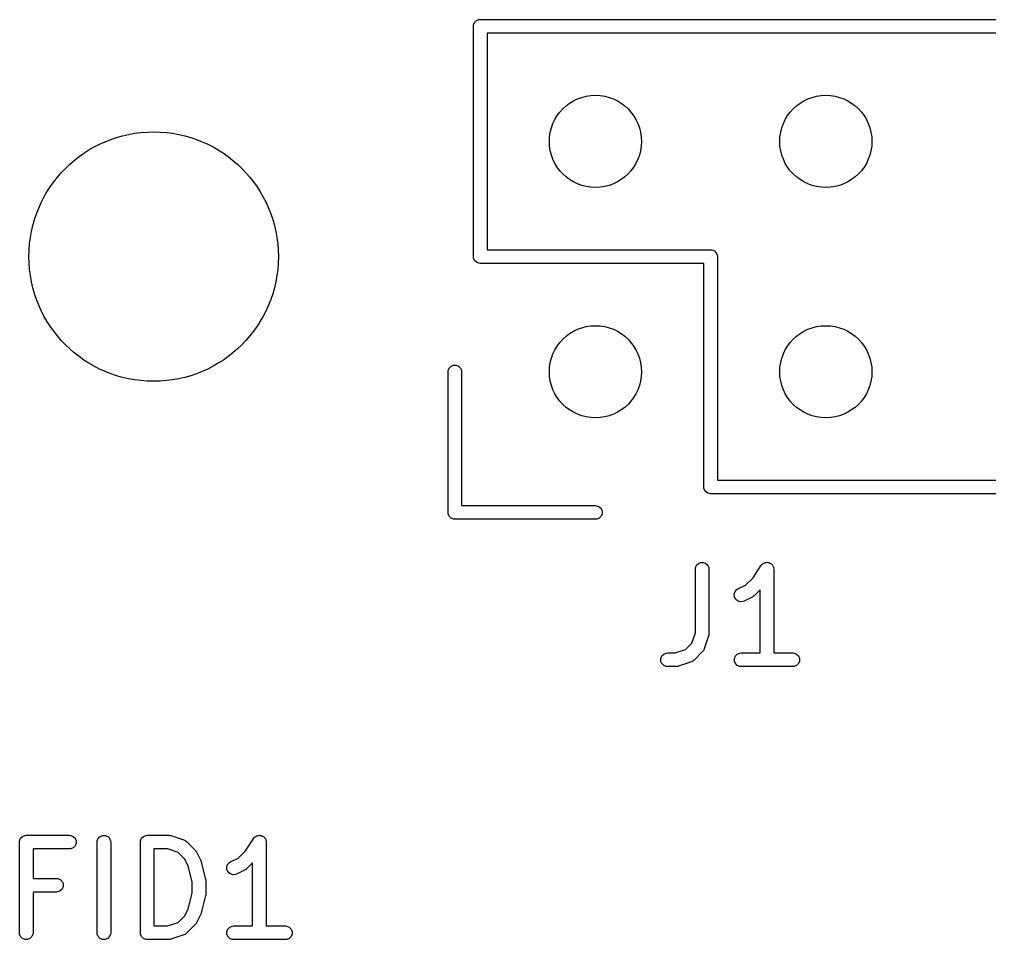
# Model space of a CAD drawing. Header units: inches. Extents: x 1.99 to 4.41, y -4.34 to -2.1.
# Drawn here: x 1.989 to 2.4101, y -2.5012 to -2.1018 of the extents above; entities that cross this region are included whole.
import ezdxf

# ---------------------------------------------------------------- set-up
doc = ezdxf.new("R2010")
doc.units = ezdxf.units.IN
doc.header["$MEASUREMENT"] = 0
doc.layers.add('BLACK', color=250, linetype='CONTINUOUS')

msp = doc.modelspace()

# ---------------------------------------------------------------- linework, layer by layer
at = {"layer": 'BLACK', "linetype": 'CONTINUOUS'}
for p, q in [((2.18602, -2.10472), (2.18608, -2.10415)), ((2.18602, -2.20472), (2.18602, -2.10472)), ((2.18608, -2.10415), (2.18652, -2.10308)), ((2.18652, -2.10308), (2.18734, -2.10227)), ((2.18734, -2.10227), (2.1884, -2.10183)), ((2.1884, -2.10183), (2.18898, -2.10177)), ((2.18898, -2.10177), (4.18898, -2.10177)), ((2.19193, -2.10768), (2.19193, -2.20177)), ((4.18602, -2.10768), (2.19193, -2.10768)), ((2.19193, -2.20177), (2.28898, -2.20177)), ((2.28898, -2.20177), (2.28955, -2.20183)), ((2.28955, -2.20183), (2.29062, -2.20227)), ((2.18608, -2.2053), (2.18602, -2.20472)), ((2.18652, -2.20636), (2.18608, -2.2053)), ((2.18734, -2.20718), (2.18652, -2.20636)), ((2.29062, -2.20227), (2.29143, -2.20308)), ((2.29143, -2.20308), (2.29187, -2.20415)), ((2.29187, -2.20415), (2.29193, -2.20472)), ((2.29193, -2.20472), (2.29193, -2.30177)), ((2.1884, -2.20762), (2.18734, -2.20718)), ((2.18898, -2.20768), (2.1884, -2.20762)), ((2.28602, -2.20768), (2.18898, -2.20768)), ((2.28602, -2.30472), (2.28602, -2.20768)), ((2.1755, -2.25308), (2.17631, -2.25227)), ((2.17631, -2.25227), (2.17738, -2.25183)), ((2.17738, -2.25183), (2.17853, -2.25183)), ((2.17853, -2.25183), (2.17959, -2.25227)), ((2.17959, -2.25227), (2.18041, -2.25308)), ((2.175, -2.25472), (2.17506, -2.25415)), ((2.175, -2.31575), (2.175, -2.25472)), ((2.17506, -2.25415), (2.1755, -2.25308)), ((2.18041, -2.25308), (2.18085, -2.25415)), ((2.18085, -2.25415), (2.18091, -2.25472)), ((2.18091, -2.25472), (2.18091, -2.3128)), ((2.29193, -2.30177), (4.18602, -2.30177)), ((2.28608, -2.3053), (2.28602, -2.30472)), ((2.28652, -2.30636), (2.28608, -2.3053)), ((2.28734, -2.30718), (2.28652, -2.30636)), ((2.2884, -2.30762), (2.28734, -2.30718)), ((2.28898, -2.30768), (2.2884, -2.30762)), ((4.18898, -2.30768), (2.28898, -2.30768)), ((2.17506, -2.31632), (2.175, -2.31575)), ((2.18091, -2.3128), (2.23898, -2.3128)), ((2.23898, -2.3128), (2.23955, -2.31285)), ((2.23955, -2.31285), (2.24062, -2.31329)), ((2.24062, -2.31329), (2.24143, -2.31411)), ((2.24143, -2.31411), (2.24187, -2.31517)), ((2.24187, -2.31517), (2.24187, -2.31632)), ((2.1755, -2.31739), (2.17506, -2.31632)), ((2.17631, -2.3182), (2.1755, -2.31739)), ((2.17738, -2.31864), (2.17631, -2.3182)), ((2.17795, -2.3187), (2.17738, -2.31864)), ((2.23898, -2.3187), (2.17795, -2.3187)), ((2.23955, -2.31864), (2.23898, -2.3187)), ((2.24062, -2.3182), (2.23955, -2.31864)), ((2.24143, -2.31739), (2.24062, -2.3182)), ((2.24187, -2.31632), (2.24143, -2.31739)), ((2.28235, -2.34035), (2.28241, -2.33977)), ((2.28235, -2.36799), (2.28235, -2.34035)), ((2.28241, -2.33977), (2.28285, -2.33871)), ((2.28285, -2.33871), (2.28366, -2.33789)), ((2.28366, -2.33789), (2.28473, -2.33745)), ((2.28473, -2.33745), (2.28588, -2.33745)), ((2.28588, -2.33745), (2.28694, -2.33789)), ((2.28694, -2.33789), (2.28776, -2.33871)), ((2.28776, -2.33871), (2.2882, -2.33977)), ((2.2882, -2.33977), (2.28825, -2.34035)), ((2.28825, -2.34035), (2.28825, -2.36847)), ((2.30738, -2.34409), (2.31097, -2.33871)), ((2.31097, -2.3387), (2.31133, -2.33826)), ((2.31097, -2.33871), (2.31097, -2.3387)), ((2.31097, -2.33871), (2.31097, -2.33871)), ((2.31097, -2.33871), (2.31097, -2.33871)), ((2.31133, -2.33826), (2.31158, -2.3381)), ((2.31158, -2.3381), (2.31178, -2.33789)), ((2.31178, -2.33789), (2.31205, -2.33778)), ((2.31205, -2.33778), (2.31229, -2.33762)), ((2.31229, -2.33762), (2.31258, -2.33756)), ((2.31258, -2.33756), (2.31285, -2.33745)), ((2.31285, -2.33745), (2.31314, -2.33745)), ((2.31314, -2.33745), (2.31342, -2.33739)), ((2.31342, -2.33739), (2.31371, -2.33745)), ((2.31371, -2.33745), (2.314, -2.33745)), ((2.314, -2.33745), (2.31427, -2.33756)), ((2.31427, -2.33756), (2.31455, -2.33762)), ((2.31455, -2.33762), (2.31479, -2.33778)), ((2.31479, -2.33778), (2.31506, -2.33789)), ((2.31506, -2.33789), (2.31527, -2.3381)), ((2.31527, -2.3381), (2.31551, -2.33826)), ((2.31551, -2.33826), (2.31567, -2.3385)), ((2.31567, -2.3385), (2.31588, -2.33871)), ((2.31588, -2.33871), (2.31599, -2.33897)), ((2.31599, -2.33897), (2.31615, -2.33921)), ((2.31615, -2.33921), (2.31621, -2.3395)), ((2.31621, -2.3395), (2.31632, -2.33977)), ((2.31632, -2.33977), (2.31638, -2.34034)), ((2.31638, -2.34034), (2.31638, -2.34034)), ((2.31638, -2.34034), (2.31638, -2.34035)), ((2.31638, -2.34035), (2.31638, -2.34035)), ((2.31638, -2.34035), (2.31638, -2.37676)), ((2.30418, -2.34729), (2.30738, -2.34409)), ((2.29961, -2.35013), (2.30036, -2.34926)), ((2.30036, -2.34926), (2.30085, -2.34895)), ((2.30085, -2.34895), (2.30418, -2.34729)), ((2.31047, -2.34935), (2.30801, -2.35181)), ((2.31047, -2.37676), (2.31047, -2.34935)), ((2.29925, -2.35123), (2.29961, -2.35013)), ((2.29933, -2.35238), (2.29925, -2.35123)), ((2.29984, -2.35341), (2.29933, -2.35238)), ((2.30071, -2.35416), (2.29984, -2.35341)), ((2.30724, -2.35236), (2.3035, -2.35424)), ((2.30749, -2.35221), (2.30724, -2.35236)), ((2.30756, -2.35218), (2.30749, -2.35221)), ((2.30765, -2.35211), (2.30756, -2.35218)), ((2.30773, -2.35205), (2.30765, -2.35211)), ((2.30779, -2.35199), (2.30773, -2.35205)), ((2.30801, -2.35181), (2.30779, -2.35199)), ((2.30181, -2.35453), (2.30071, -2.35416)), ((2.30295, -2.35444), (2.30181, -2.35453)), ((2.3035, -2.35424), (2.30295, -2.35444)), ((2.28085, -2.3725), (2.28235, -2.36799)), ((2.2881, -2.3694), (2.28623, -2.37503)), ((2.28817, -2.36912), (2.2881, -2.3694)), ((2.2882, -2.36904), (2.28817, -2.36912)), ((2.28821, -2.36894), (2.2882, -2.36904)), ((2.28823, -2.36884), (2.28821, -2.36894)), ((2.28825, -2.36847), (2.28823, -2.36876)), ((2.28823, -2.36876), (2.28823, -2.36884)), ((2.27808, -2.37526), (2.28085, -2.3725)), ((2.26741, -2.37914), (2.26785, -2.37808)), ((2.26785, -2.37808), (2.26866, -2.37726)), ((2.26866, -2.37726), (2.26973, -2.37682)), ((2.26973, -2.37682), (2.2703, -2.37676)), ((2.2703, -2.37676), (2.27357, -2.37676)), ((2.27357, -2.37676), (2.27808, -2.37526)), ((2.28551, -2.37618), (2.28177, -2.37993)), ((2.28588, -2.37573), (2.28551, -2.37618)), ((2.28592, -2.37564), (2.28588, -2.37573)), ((2.28599, -2.37556), (2.28592, -2.37564)), ((2.28623, -2.37503), (2.28599, -2.37556)), ((2.29928, -2.37914), (2.29972, -2.37808)), ((2.29972, -2.37808), (2.30053, -2.37726)), ((2.30053, -2.37726), (2.3016, -2.37682)), ((2.3016, -2.37682), (2.30217, -2.37676)), ((2.30217, -2.37676), (2.31047, -2.37676)), ((2.31638, -2.37676), (2.32467, -2.37676)), ((2.32467, -2.37676), (2.32525, -2.37682)), ((2.32525, -2.37682), (2.32631, -2.37726)), ((2.32631, -2.37726), (2.32713, -2.37808)), ((2.32713, -2.37808), (2.32757, -2.37914)), ((2.26741, -2.38029), (2.26741, -2.37914)), ((2.26785, -2.38136), (2.26741, -2.38029)), ((2.26866, -2.38217), (2.26785, -2.38136)), ((2.26973, -2.38261), (2.26866, -2.38217)), ((2.2703, -2.38267), (2.26973, -2.38261)), ((2.27405, -2.38267), (2.2703, -2.38267)), ((2.27434, -2.38264), (2.27405, -2.38267)), ((2.27442, -2.38265), (2.27434, -2.38264)), ((2.27452, -2.38262), (2.27442, -2.38265)), ((2.27463, -2.38261), (2.27452, -2.38262)), ((2.2747, -2.38258), (2.27463, -2.38261)), ((2.27499, -2.38252), (2.2747, -2.38258)), ((2.28061, -2.38064), (2.27499, -2.38252)), ((2.28114, -2.38041), (2.28061, -2.38064)), ((2.28122, -2.38034), (2.28114, -2.38041)), ((2.28132, -2.3803), (2.28122, -2.38034)), ((2.28177, -2.37993), (2.28132, -2.3803)), ((2.29928, -2.38029), (2.29928, -2.37914)), ((2.29972, -2.38136), (2.29928, -2.38029)), ((2.30053, -2.38217), (2.29972, -2.38136)), ((2.3016, -2.38261), (2.30053, -2.38217)), ((2.30217, -2.38267), (2.3016, -2.38261)), ((2.32467, -2.38267), (2.30217, -2.38267)), ((2.32525, -2.38261), (2.32467, -2.38267)), ((2.32631, -2.38217), (2.32525, -2.38261)), ((2.32713, -2.38136), (2.32631, -2.38217)), ((2.32757, -2.38029), (2.32713, -2.38136)), ((2.32757, -2.37914), (2.32757, -2.38029)), ((1.98899, -2.45885), (1.98904, -2.45828)), ((1.98899, -2.49822), (1.98899, -2.45885)), ((1.98904, -2.45828), (1.98948, -2.45721)), ((1.98948, -2.45721), (1.9903, -2.4564)), ((1.9903, -2.4564), (1.99136, -2.45596)), ((1.99136, -2.45596), (1.99194, -2.4559)), ((1.99194, -2.4559), (2.01069, -2.4559)), ((2.01069, -2.4559), (2.01126, -2.45596)), ((2.01126, -2.45596), (2.01233, -2.4564)), ((2.01233, -2.4564), (2.01314, -2.45721)), ((2.01314, -2.45721), (2.01358, -2.45828)), ((2.01358, -2.45828), (2.01358, -2.45943)), ((2.02273, -2.45885), (2.02279, -2.45828)), ((2.02273, -2.49822), (2.02273, -2.45885)), ((2.02279, -2.45828), (2.02323, -2.45721)), ((2.02323, -2.45721), (2.02404, -2.4564)), ((2.02404, -2.4564), (2.02511, -2.45596)), ((2.02511, -2.45596), (2.02626, -2.45596)), ((2.02626, -2.45596), (2.02732, -2.4564)), ((2.02732, -2.4564), (2.02814, -2.45721)), ((2.02814, -2.45721), (2.02858, -2.45828)), ((2.02858, -2.45828), (2.02864, -2.45885)), ((2.02864, -2.45885), (2.02864, -2.49822)), ((2.04148, -2.45885), (2.04154, -2.45828)), ((2.04148, -2.49822), (2.04148, -2.45885)), ((2.04154, -2.45828), (2.04198, -2.45721)), ((2.04198, -2.45721), (2.04279, -2.4564)), ((2.04279, -2.4564), (2.04386, -2.45596)), ((2.04386, -2.45596), (2.04443, -2.4559)), ((2.04443, -2.4559), (2.05381, -2.4559)), ((2.05381, -2.4559), (2.0541, -2.45593)), ((2.0541, -2.45593), (2.05418, -2.45592)), ((2.05418, -2.45592), (2.05428, -2.45594)), ((2.05428, -2.45594), (2.05438, -2.45596)), ((2.05438, -2.45596), (2.05445, -2.45598)), ((2.05445, -2.45598), (2.05474, -2.45605)), ((2.05474, -2.45605), (2.06036, -2.45792)), ((2.06036, -2.45792), (2.06089, -2.45816)), ((2.06089, -2.45816), (2.06097, -2.45823)), ((2.06097, -2.45823), (2.06107, -2.45827)), ((2.06107, -2.45827), (2.06152, -2.45864)), ((2.06152, -2.45864), (2.06527, -2.46239)), ((2.08713, -2.46259), (2.09072, -2.45721)), ((2.09072, -2.45721), (2.09109, -2.45677)), ((2.09072, -2.45721), (2.09072, -2.45721)), ((2.09072, -2.45721), (2.09072, -2.45721)), ((2.09072, -2.45721), (2.09072, -2.45721)), ((2.09109, -2.45677), (2.09133, -2.4566)), ((2.09133, -2.4566), (2.09154, -2.4564)), ((2.09154, -2.4564), (2.0918, -2.45629)), ((2.0918, -2.45629), (2.09204, -2.45612)), ((2.09204, -2.45612), (2.09233, -2.45607)), ((2.09233, -2.45607), (2.0926, -2.45596)), ((2.0926, -2.45596), (2.09289, -2.45596)), ((2.09289, -2.45596), (2.09317, -2.4559)), ((2.09317, -2.4559), (2.09346, -2.45596)), ((2.09346, -2.45596), (2.09375, -2.45596)), ((2.09375, -2.45596), (2.09402, -2.45607)), ((2.09402, -2.45607), (2.0943, -2.45612)), ((2.0943, -2.45612), (2.09455, -2.45628)), ((2.09455, -2.45628), (2.09482, -2.4564)), ((2.09482, -2.4564), (2.09502, -2.4566)), ((2.09502, -2.4566), (2.09526, -2.45676)), ((2.09526, -2.45676), (2.09542, -2.457)), ((2.09542, -2.457), (2.09563, -2.45721)), ((2.09563, -2.45721), (2.09574, -2.45748)), ((2.09574, -2.45748), (2.0959, -2.45772)), ((2.0959, -2.45772), (2.09596, -2.458)), ((2.09596, -2.458), (2.09607, -2.45828)), ((2.09607, -2.45828), (2.09613, -2.45884)), ((2.09613, -2.45884), (2.09613, -2.45885)), ((2.09613, -2.45885), (2.09613, -2.45885)), ((2.09613, -2.45885), (2.09613, -2.45885)), ((2.09613, -2.45885), (2.09613, -2.49527)), ((2.01069, -2.4618), (1.99489, -2.4618)), ((1.99489, -2.4618), (1.99489, -2.47465)), ((2.01126, -2.46175), (2.01069, -2.4618)), ((2.01233, -2.46131), (2.01126, -2.46175)), ((2.01314, -2.46049), (2.01233, -2.46131)), ((2.01358, -2.45943), (2.01314, -2.46049)), ((2.05333, -2.4618), (2.04738, -2.4618)), ((2.04738, -2.4618), (2.04738, -2.49527)), ((2.05783, -2.46331), (2.05333, -2.4618)), ((2.06527, -2.46239), (2.06545, -2.46261)), ((2.06545, -2.46261), (2.06551, -2.46267)), ((2.06551, -2.46267), (2.06557, -2.46275)), ((2.06557, -2.46275), (2.06563, -2.46283)), ((2.06563, -2.46283), (2.06566, -2.46291)), ((2.06566, -2.46291), (2.06582, -2.46315)), ((2.06582, -2.46315), (2.0677, -2.4669)), ((2.08393, -2.4658), (2.08713, -2.46259)), ((2.06075, -2.46622), (2.05783, -2.46331)), ((2.06227, -2.46926), (2.06075, -2.46622)), ((2.0677, -2.4669), (2.06771, -2.46695)), ((2.06771, -2.46695), (2.06772, -2.46696)), ((2.06772, -2.46696), (2.06781, -2.4672)), ((2.06781, -2.4672), (2.0679, -2.46745)), ((2.0679, -2.46745), (2.0679, -2.46747)), ((2.08061, -2.46746), (2.08393, -2.4658)), ((2.06398, -2.47609), (2.06227, -2.46926)), ((2.0679, -2.46747), (2.06792, -2.46751)), ((2.06792, -2.46751), (2.06979, -2.47501)), ((2.079, -2.46973), (2.07936, -2.46864)), ((2.07908, -2.47088), (2.079, -2.46973)), ((2.07959, -2.47191), (2.07908, -2.47088)), ((2.07936, -2.46864), (2.08012, -2.46777)), ((2.08012, -2.46777), (2.08061, -2.46746)), ((2.087, -2.47087), (2.08325, -2.47274)), ((2.08725, -2.47071), (2.087, -2.47087)), ((2.08732, -2.47068), (2.08725, -2.47071)), ((2.0874, -2.47061), (2.08732, -2.47068)), ((2.08749, -2.47056), (2.0874, -2.47061)), ((2.08754, -2.4705), (2.08749, -2.47056)), ((2.08776, -2.47031), (2.08754, -2.4705)), ((2.09022, -2.46785), (2.08776, -2.47031)), ((2.09022, -2.49527), (2.09022, -2.46785)), ((1.99489, -2.47465), (2.00506, -2.47465)), ((2.00506, -2.47465), (2.00564, -2.4747)), ((2.00564, -2.4747), (2.0067, -2.47514)), ((2.0067, -2.47514), (2.00752, -2.47596)), ((2.06979, -2.47501), (2.06981, -2.47511)), ((2.06981, -2.47511), (2.06983, -2.47515)), ((2.06983, -2.47515), (2.06985, -2.47536)), ((2.06985, -2.47536), (2.06988, -2.47558)), ((2.06988, -2.47558), (2.06987, -2.47562)), ((2.06987, -2.47562), (2.06988, -2.47572)), ((2.06988, -2.47572), (2.06988, -2.48135)), ((2.08046, -2.47266), (2.07959, -2.47191)), ((2.08156, -2.47303), (2.08046, -2.47266)), ((2.08271, -2.47295), (2.08156, -2.47303)), ((2.08325, -2.47274), (2.08271, -2.47295)), ((2.0067, -2.48005), (2.00564, -2.48049)), ((2.00752, -2.47924), (2.0067, -2.48005)), ((2.00752, -2.47596), (2.00796, -2.47702)), ((2.00796, -2.47817), (2.00752, -2.47924)), ((2.00796, -2.47702), (2.00796, -2.47817)), ((2.06398, -2.48098), (2.06398, -2.47609)), ((2.00506, -2.48055), (1.99489, -2.48055)), ((1.99489, -2.48055), (1.99489, -2.49822)), ((2.00564, -2.48049), (2.00506, -2.48055)), ((2.06227, -2.48782), (2.06398, -2.48098)), ((2.06979, -2.48206), (2.06792, -2.48956)), ((2.06981, -2.48196), (2.06979, -2.48206)), ((2.06983, -2.48192), (2.06981, -2.48196)), ((2.06985, -2.48171), (2.06983, -2.48192)), ((2.06988, -2.48149), (2.06985, -2.48171)), ((2.06988, -2.48135), (2.06987, -2.48145)), ((2.06987, -2.48145), (2.06988, -2.48149)), ((2.06075, -2.49085), (2.06227, -2.48782)), ((2.05783, -2.49377), (2.06075, -2.49085)), ((2.0677, -2.49017), (2.06582, -2.49392)), ((2.06771, -2.49013), (2.0677, -2.49017)), ((2.06772, -2.49011), (2.06771, -2.49013)), ((2.06781, -2.48987), (2.06772, -2.49011)), ((2.0679, -2.48963), (2.06781, -2.48987)), ((2.06792, -2.48956), (2.0679, -2.48961)), ((2.0679, -2.48961), (2.0679, -2.48963)), ((2.04738, -2.49527), (2.05333, -2.49527)), ((2.05333, -2.49527), (2.05783, -2.49377)), ((2.06527, -2.49468), (2.06152, -2.49843)), ((2.06545, -2.49446), (2.06527, -2.49468)), ((2.06551, -2.49441), (2.06545, -2.49446)), ((2.06557, -2.49432), (2.06551, -2.49441)), ((2.06563, -2.49424), (2.06557, -2.49432)), ((2.06566, -2.49417), (2.06563, -2.49424)), ((2.06582, -2.49392), (2.06566, -2.49417)), ((2.07903, -2.49765), (2.07947, -2.49658)), ((2.07947, -2.49658), (2.08029, -2.49577)), ((2.08029, -2.49577), (2.08135, -2.49533)), ((2.08135, -2.49533), (2.08193, -2.49527)), ((2.08193, -2.49527), (2.09022, -2.49527)), ((2.09613, -2.49527), (2.10442, -2.49527)), ((2.10442, -2.49527), (2.105, -2.49533)), ((2.105, -2.49533), (2.10606, -2.49577)), ((2.10606, -2.49577), (2.10688, -2.49658)), ((2.10688, -2.49658), (2.10732, -2.49765)), ((1.98904, -2.4988), (1.98899, -2.49822)), ((1.98948, -2.49986), (1.98904, -2.4988)), ((1.9903, -2.50068), (1.98948, -2.49986)), ((1.99136, -2.50112), (1.9903, -2.50068)), ((1.99251, -2.50112), (1.99136, -2.50112)), ((1.99358, -2.50068), (1.99251, -2.50112)), ((1.99439, -2.49986), (1.99358, -2.50068)), ((1.99483, -2.4988), (1.99439, -2.49986)), ((1.99489, -2.49822), (1.99483, -2.4988)), ((2.02279, -2.4988), (2.02273, -2.49822)), ((2.02323, -2.49986), (2.02279, -2.4988)), ((2.02404, -2.50068), (2.02323, -2.49986)), ((2.02511, -2.50112), (2.02404, -2.50068)), ((2.02626, -2.50112), (2.02511, -2.50112)), ((2.02732, -2.50068), (2.02626, -2.50112)), ((2.02814, -2.49986), (2.02732, -2.50068)), ((2.02858, -2.4988), (2.02814, -2.49986)), ((2.02864, -2.49822), (2.02858, -2.4988)), ((2.04154, -2.4988), (2.04148, -2.49822)), ((2.04198, -2.49986), (2.04154, -2.4988)), ((2.04279, -2.50068), (2.04198, -2.49986)), ((2.04386, -2.50112), (2.04279, -2.50068)), ((2.04443, -2.50117), (2.04386, -2.50112)), ((2.05428, -2.50113), (2.05418, -2.50115)), ((2.05438, -2.50112), (2.05428, -2.50113)), ((2.05445, -2.50109), (2.05438, -2.50112)), ((2.05474, -2.50102), (2.05445, -2.50109)), ((2.06036, -2.49915), (2.05474, -2.50102)), ((2.06089, -2.49891), (2.06036, -2.49915)), ((2.06097, -2.49884), (2.06089, -2.49891)), ((2.06107, -2.4988), (2.06097, -2.49884)), ((2.06152, -2.49843), (2.06107, -2.4988)), ((2.07903, -2.4988), (2.07903, -2.49765)), ((2.07947, -2.49986), (2.07903, -2.4988)), ((2.08029, -2.50068), (2.07947, -2.49986)), ((2.08135, -2.50112), (2.08029, -2.50068)), ((2.08193, -2.50117), (2.08135, -2.50112)), ((2.105, -2.50112), (2.10442, -2.50117)), ((2.10606, -2.50068), (2.105, -2.50112)), ((2.10688, -2.49986), (2.10606, -2.50068)), ((2.10732, -2.4988), (2.10688, -2.49986)), ((2.10732, -2.49765), (2.10732, -2.4988)), ((2.05381, -2.50117), (2.04443, -2.50117)), ((2.0541, -2.50115), (2.05381, -2.50117)), ((2.05418, -2.50115), (2.0541, -2.50115)), ((2.10442, -2.50117), (2.08193, -2.50117))]:
    msp.add_line(p, q, dxfattribs=at)
at = {"layer": 'BLACK'}
for centre, radius in [((2.23898, -2.15472), 0.02), ((2.23898, -2.15472), 0.02), ((2.33898, -2.15472), 0.02), ((2.33898, -2.15472), 0.02), ((2.04724, -2.20472), 0.05413), ((2.04724, -2.20472), 0.05413), ((2.23898, -2.25472), 0.02), ((2.23898, -2.25472), 0.02), ((2.33898, -2.25472), 0.02), ((2.33898, -2.25472), 0.02)]:
    msp.add_circle(centre, radius, dxfattribs=at)

doc.saveas('drawing.dxf')
